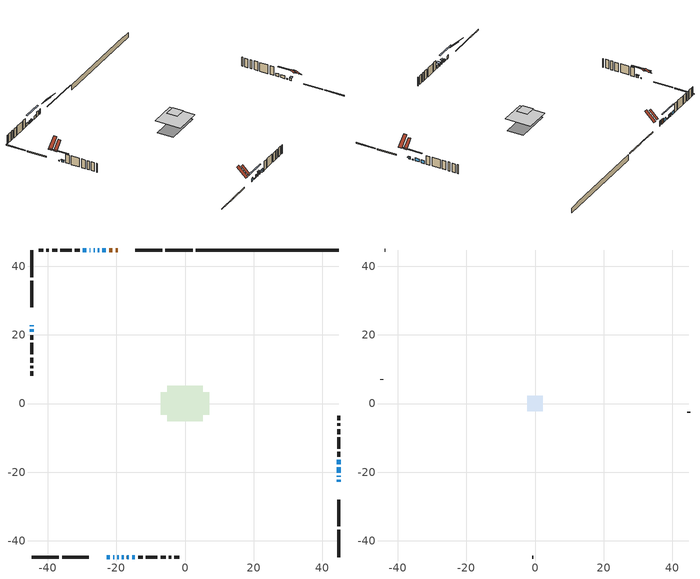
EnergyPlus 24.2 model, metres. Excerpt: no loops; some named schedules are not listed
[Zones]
conditioned space
 floor adiabatic (AdiabaticFloorConstruction): -5.19,-5.19 -5.19,5.19 5.19,5.19 5.19,-5.19 z1.87
 floor foundation (Slab1 construction): -7.14,-3.25 -7.14,3.25 7.14,3.25 7.14,-3.25 z-1.56
 wall outside (RimJoist1 construction): 2.26,44.75 -5.72,44.75 / -44.75,-44.75 -36.76,-44.75 / -44.75,44.75 -44.75,36.76 / 44.75,-44.75 44.75,-36.76 z0.65:0.95
 wall outside (RimJoist2 construction): -6.65,44.75 -14.44,44.75 / -35.83,-44.75 -28.04,-44.75 / -44.75,35.83 -44.75,28.04 / 44.75,-35.83 44.75,-28.04 z0.65:0.95
 wall outside (AdiabaticWallConstruction 1): -19.63,44.75 -20.23,44.75 / -21.16,44.75 -22.15,44.75 z0.65:2.68
 wall outside (AdiabaticWallConstruction): 44.75,-22.86 44.75,-22.3 / -16.91,-44.75 -16.35,-44.75 z0.65:1.57; -23.08,44.75 -24.13,44.75 / -22.86,-44.75 -21.87,-44.75 / -26.29,44.75 -26.63,44.75 / -19.71,-44.75 -19.37,-44.75 / 44.75,-20.13 44.75,-18.59 / 44.75,-17.66 44.75,-16.42 / -15.42,-44.75 -14.6,-44.75 / -27.56,44.75 -27.82,44.75 / -28.74,44.75 -29.79,44.75 z0.65:1.87; 44.75,-21.37 44.75,-21.06 / -25.05,44.75 -25.37,44.75 / -20.95,-44.75 -20.63,-44.75 / -44.75,22.86 -44.75,22.55 z0.65:0.98; -18.45,-44.75 -17.83,-44.75 z0.65:2.25; -44.75,21.62 -44.75,20.88 z0.65:1.29
 wall outside (Wall1 construction): -30.72,44.75 -32.09,44.75 / -13.67,-44.75 -12.31,-44.75 / -44.75,19.95 -44.75,18.59 / 44.75,-15.49 44.75,-14.12 z0.65:4.31
 wall outside (Wall2 construction): -33.02,44.75 -36.35,44.75 / -11.38,-44.75 -8.05,-44.75 / -44.75,17.66 -44.75,14.33 / 44.75,-13.19 44.75,-9.87 z0.65:4.31
 wall outside (Wall3 construction): -37.28,44.75 -38.74,44.75 / -7.12,-44.75 -5.65,-44.75 / -44.75,13.4 -44.75,11.93 / 44.75,-8.94 44.75,-7.47 z0.65:4.31
 wall outside (Wall4 construction): -39.67,44.75 -40.38,44.75 / -4.72,-44.75 -4.01,-44.75 / -44.75,11 -44.75,10.29 / 44.75,-6.54 44.75,-5.83 z0.65:4.31
 wall outside (Wall5 construction): -41.31,44.75 -42.65,44.75 / -3.08,-44.75 -1.74,-44.75 / -44.75,9.36 -44.75,8.02 / 44.75,-4.9 44.75,-3.56 z0.65:4.31
 wall foundation (FoundationWall1 construction): 3.19,44.75,-1.56 3.19,44.75,0.65 40.59,44.75,0.65 40.59,44.75,0.36 44.75,44.75,0.36 44.75,44.75,-1.56
 window (WindowConstruction 8): 44.75,-22.86 44.75,-22.3 z0.65:1.56
 window (WindowConstruction 6): -23.08,44.75 -24.13,44.75 z0.65:1.87
 window (WindowConstruction 7): -22.86,-44.75 -21.87,-44.75 z0.65:1.87
 window (WindowConstruction 11): 44.75,-21.37 44.75,-21.06 z0.65:0.98
 window (WindowConstruction 12): -25.06,44.75 -25.37,44.75 z0.65:0.98
 window (WindowConstruction 13): -26.3,44.75 -26.63,44.75 z0.65:1.87
 window (WindowConstruction 14): -20.94,-44.75 -20.64,-44.75 z0.65:0.98
 window (WindowConstruction 15): -19.71,-44.75 -19.37,-44.75 z0.65:1.87
 window (WindowConstruction 16): -44.75,22.86 -44.75,22.55 z0.65:0.98
 window (WindowConstruction 9): -18.44,-44.75 -17.84,-44.75 z0.65:2.25
 window (WindowConstruction 10): -16.91,-44.75 -16.35,-44.75 z0.65:1.56
 window (WindowConstruction): 44.75,-20.13 44.75,-18.59 z0.65:1.87
 window (WindowConstruction 1): 44.75,-17.66 44.75,-16.42 z0.65:1.87
 window (WindowConstruction 2): -15.42,-44.75 -14.6,-44.75 z0.65:1.87
 window (WindowConstruction 3): -44.75,21.62 -44.75,20.88 z0.65:1.28
 window (WindowConstruction 4): -27.56,44.75 -27.81,44.75 z0.65:1.87
 window (WindowConstruction 5): -28.74,44.75 -29.79,44.75 z0.65:1.87
 door (Door): -19.63,44.75 -20.23,44.75 z0.65:2.68
 door (Door 1): -21.16,44.75 -22.15,44.75 z0.65:2.68
 ceiling adiabatic (AdiabaticFloorConstruction): 5.19,-5.19 5.19,5.19 -5.19,5.19 -5.19,-5.19 z1.87
 roof outside (Roof2 construction): -18.7,44.75,4.31 -18.7,41.65,7.41 -17.6,41.65,7.41 -17.6,44.75,4.31; -23.79,-44.75,4.31 -23.79,-41.65,7.41 -24.88,-41.65,7.41 -24.88,-44.75,4.31; -44.75,23.79,4.31 -41.65,23.79,7.41 -41.65,24.88,7.41 -44.75,24.88,4.31; 44.75,-23.79,4.31 41.65,-23.79,7.41 41.65,-24.88,7.41 44.75,-24.88,4.31
attic - vented
 floor to conditioned space (Floor1 construction Reversed): -2.19,-2.19 -2.19,2.19 2.19,2.19 2.19,-2.19 z4.31
 wall outside (Wall6 construction): -43.58,44.75 -43.82,44.75 / -0.81,-44.75 -0.58,-44.75 / -44.75,7.09 -44.75,6.86 / 44.75,-2.63 44.75,-2.4 z0.65:4.31
 roof outside (Roof1 construction): -16.67,44.75,4.31 -16.67,41.06,8 -15.37,41.06,8 -15.37,44.75,4.31; -25.81,-44.75,4.31 -25.81,-41.06,8 -27.12,-41.06,8 -27.12,-44.75,4.31; -44.75,25.81,4.31 -41.06,25.81,8 -41.06,27.12,8 -44.75,27.12,4.31; 44.75,-25.81,4.31 41.06,-25.81,8 41.06,-27.12,8 44.75,-27.12,4.31
shading: 44.75,-22.15 44.75,-23.01 45.66,-23.01 45.66,-22.15 z1.71; 44.75,-17.21 44.75,-25.22 45.16,-25.22 45.16,-17.21 z4.83; -29.22,44.75 -21.21,44.75 -21.21,45.16 -29.22,45.16 z4.83; -16.79,-44.75 -24.79,-44.75 -24.79,-45.16 -16.79,-45.16 z4.83; -44.75,18.7 -44.75,26.71 -45.16,26.71 -45.16,18.7 z4.83; -17.54,-44.75 -18.74,-44.75 -18.74,-45.04 -17.54,-45.04 z2.55; -16.05,-44.75 -17.2,-44.75 -17.2,-45.97 -16.05,-45.97 z1.86; -44.75,20.58 -44.75,21.92 -45.04,21.92 -45.04,20.58 z1.58
[Building]
Building 1: Terrain=Suburbs
[Site:Location]
Halifax Intl AP_NS: Latitude {deg}=44.88; Longitude {deg}=-63.51; Time Zone {hr}=-4; Elevation {m}=145; Keep Site Location Information=Yes
[Site:GroundTemperature:Shallow]
3.15511, 1.33576, 1.19006, 2.05344, 5.51939, 8.9692, 11.96, 13.8546, 14.0156, 12.4746, 9.56009, 6.2161
[Site:WaterMainsTemperature]
Calculation Method=Schedule; Temperature Schedule=mains temperature schedule
[Material] Roughness=Rough; Thermal Absorptance=0.9
Name | Thickness {m} | Conductivity {W/m-K} | Density {kg/m3} | Specific Heat {J/kg-K} | Solar Absorptance | Visible Absorptance
asphalt or fiberglass shingles | 0.00635 | 0.162714 | 1121.4 | 1465.45 | 0.4 | 0.4
ceiling loosefill ins | 0.254 | 0.0480833 | 16.02 | 1046.75 | 0.7 | 0.7
ceiling stud and cavity | 0.1397 | 0.477926 | 65.682 | 1177.47 | 0.7 | 0.7
concrete 4.0 in. | 0.1016 | 1.803125 | 2242.8 | 837.4 | 0.7 | 0.7
concrete 8.0 in. | 0.2032 | 1.803125 | 2242.8 | 837.4 | 0.7 | 0.7
door material | 0.04445 | 0.053851 | 512.64 | 1214.23 | 0.7 | 0.7
door material 1 | 0.04445 | 0.327969 | 512.64 | 1214.23 | 0.7 | 0.7
floor covering | 0.0127 | 0.0433444 | 54.468 | 1339.84 | 0.6 | 0.6
floor rigid ins; wall rigid ins | 0.512978 | 0.029427 | 32.04 | 1214.23 | 0.7 | 0.7
floor stud and cavity | 0.1397 | 1.75129 | 37.0049 | 1207.88 | 0.7 | 0.7
furniture material conditioned space 1 | 0.1524 | 0.115458 | 640.8 | 1214.23 | 0.6 | 0.6
gypsum board | 0.0127 | 0.160291 | 801 | 837.4 | 0.6 | 0.6
osb sheathing 0.5 in. | 0.0127 | 0.115458 | 512.64 | 1214.23 | 0.7 | 0.7
osb sheathing 0.75 in. | 0.01905 | 0.115458 | 512.64 | 1214.23 | 0.7 | 0.7
osb sheathing 2.0 in. | 0.0508 | 0.115458 | 512.64 | 1214.23 | 0.7 | 0.7
rim joist stud and cavity | 0.0508 | 0.177588 | 50.32683 | 1063.81 | 0.6 | 0.6
rim joist stud and cavity 1 | 0.0508 | 0.0894352 | 125.044 | 1163.47 | 0.6 | 0.6
roof stud and cavity | 0.2032 | 0.139974 | 78.34581 | 1123.46 | 0.7 | 0.7
slab rigid ins | 5.28523e-05 | 0.029427 | 32.04 | 1214.23 | 0.7 | 0.7
wall stud and cavity | 0.1397 | 0.0862374 | 139.0536 | 1170.24 | 0.7 | 0.7
wall stud and cavity 1 | 0.1397 | 0.0908802 | 139.0536 | 1170.24 | 0.7 | 0.7
wall stud and cavity 2 | 0.1397 | 0.158362 | 139.0536 | 1170.24 | 0.7 | 0.7
wall stud and cavity 3 | 0.1397 | 0.159316 | 139.0536 | 1170.24 | 0.7 | 0.7
wall stud and cavity 4 | 0.1397 | 0.0945631 | 139.0536 | 1170.24 | 0.7 | 0.7
wall stud and cavity 5 | 0.0889 | 6.9971 | 50.32683 | 1063.81 | 0.6 | 0.6
wall stud and cavity 6 | 0.0889 | 0.380278 | 52.3479 | 1209.89 | 0.7 | 0.7
wall stud and cavity 7 | 0.0889 | 0.391764 | 83.0341 | 1211.67 | 0.7 | 0.7
wood siding | 0.0254 | 0.102417 | 544.68 | 1172.36 | 0.4 | 0.4
wood siding 1 | 0.00254 | 0.102417 | 544.68 | 1172.36 | 0.4 | 0.4
wood siding 2; wood siding 3; wood siding 4 | 0.0254 | 0.102417 | 544.68 | 1172.36 | 0.7 | 0.7
[WindowMaterial:SimpleGlazingSystem]
Name | U-Factor {W/m2-K} | Solar Heat Gain Coefficient
WindowMaterial | 2.909975 | 0.68
WindowMaterial 1 | 2.941204 | 0.6
WindowMaterial 10 | 3.25406 | 0.46
WindowMaterial 2 | 3.46699 | 0.56
WindowMaterial 3 | 3.26542 | 0.44
WindowMaterial 4 | 2.64765 | 0.41
WindowMaterial 5 | 2.986628 | 0.52
WindowMaterial 6 | 3.28416 | 0.55
WindowMaterial 7 | 2.986628 | 0.6
WindowMaterial 8 | 2.36034 | 0.59
WindowMaterial 9 | 3.26144 | 0.43
[Construction]
AdiabaticFloorConstruction: floor stud and cavity, floor rigid ins, osb sheathing 0.75 in., floor covering
AdiabaticWallConstruction: wood siding 3, wall rigid ins, wall stud and cavity 6, gypsum board
AdiabaticWallConstruction 1: wood siding 4, wall rigid ins, wall stud and cavity 6, gypsum board
Door: door material
Door 1: door material 1
Floor1 construction Reversed: gypsum board, ceiling stud and cavity, ceiling loosefill ins
FoundationWall1 construction: concrete 8.0 in.
furniture construction conditioned space 1: furniture material conditioned space 1
PartitionWallConstruction: gypsum board, wall stud and cavity 7, gypsum board
RimJoist1 construction: wood siding 2, rim joist stud and cavity
RimJoist2 construction: wood siding 2, osb sheathing 2.0 in., rim joist stud and cavity 1
Roof1 construction: asphalt or fiberglass shingles
Roof2 construction: asphalt or fiberglass shingles, osb sheathing 0.75 in., roof stud and cavity, gypsum board
Slab1 construction: slab rigid ins, concrete 4.0 in.
Wall1 construction: wood siding, osb sheathing 0.5 in., wall stud and cavity, gypsum board
Wall2 construction: wood siding, osb sheathing 0.5 in., wall stud and cavity 1, gypsum board
Wall3 construction: wood siding, osb sheathing 0.5 in., wall stud and cavity 2, gypsum board
Wall4 construction: wood siding, osb sheathing 0.5 in., wall stud and cavity 3, gypsum board
Wall5 construction: wood siding, osb sheathing 0.5 in., wall stud and cavity 4, gypsum board
Wall6 construction: wood siding 1, wall stud and cavity 5
WindowConstruction: WindowMaterial
WindowConstruction 1: WindowMaterial 1
WindowConstruction 10; WindowConstruction 8: WindowMaterial 7
WindowConstruction 11; WindowConstruction 12; WindowConstruction 14; WindowConstruction 16: WindowMaterial 9
WindowConstruction 13; WindowConstruction 15: WindowMaterial 10
WindowConstruction 2: WindowMaterial 2
WindowConstruction 3: WindowMaterial 3
WindowConstruction 4: WindowMaterial 4
WindowConstruction 5; WindowConstruction 6: WindowMaterial 5
WindowConstruction 7: WindowMaterial 6
WindowConstruction 9: WindowMaterial 8
[Zone] Multiplier=1; Part of Total Floor Area=Yes
Name | Volume {m3}
attic - vented | 9.93808
conditioned space | 414.9
[Space]
Name | Zone | Volume {m3}
attic - vented 1 | attic - vented | 9.93808
conditioned space 1 | conditioned space | 414.9
[ZoneInfiltration:EffectiveLeakageArea]
infil attic - vented 1: Zone or Space=attic - vented 1; Schedule=Always On Discrete; Effective Air Leakage Area {cm2}=688.836; Stack Coefficient=0.000510765; Wind Coefficient=1.52697e-05
[ZoneMixing]
whole house fan mix: Zone or Space=attic - vented; Schedule=Always On Continuous; Design Flow Rate Calculation Method=Flow/Zone; Design Flow Rate {m3/s}=0; Source Zone or Space=conditioned space
[SurfaceProperty:ExposedFoundationPerimeter]
Slab1: Exposed Perimeter Calculation Method=TotalExposedPerimeter; Total Exposed Perimeter {m}=41.556
[InternalMass] Zone or ZoneList=conditioned space; Space or SpaceList=conditioned space 1
Name | Construction | Surface Area {m2}
furniture mass conditioned space 1 | furniture construction conditioned space 1 | 80.2882
partition wall mass | PartitionWallConstruction | 200.72
[Lights]
interior lighting: Zone or ZoneList or Space or SpaceList=conditioned space 1; Schedule=interior lighting schedule; Design Level Calculation Method=LightingLevel; Lighting Level {W}=343.2; Return Air Fraction=0; Fraction Radiant=0.6; Fraction Visible=0.2; Fraction Replaceable=1
[People]
occupants: Zone or ZoneList or Space or SpaceList=conditioned space 1; Number of People Schedule=occupants schedule; Number of People Calculation Method=People; Number of People=3; Fraction Radiant=0.314171; Sensible Heat Fraction=0.56303; Activity Level Schedule=occupants activity schedule; Carbon Dioxide Generation Rate {m3/s-W}=0; Enable ASHRAE 55 Comfort Warnings=No; Mean Radiant Temperature Calculation Type=EnclosureAveraged
[ElectricEquipment] Zone or ZoneList or Space or SpaceList=conditioned space 1; Design Level Calculation Method=EquipmentLevel
Name | Schedule | Design Level {W} | Fraction Latent | Fraction Radiant | Fraction Lost
clothes dryer | clothes dryer schedule | 140.772 | 0.015 | 0.081 | 0.85
clothes washer | clothes washer schedule | 32.1985 | 0.03 | 0.162 | 0.7
cooking range | cooking range schedule | 215.147 | 0.08 | 0.432 | 0.2
dishwasher | dishwasher schedule | 66.8632 | 0.3 | 0.18 | 0.4
fridge | fridge schedule | 72.9452 | 0 | 0.6 | 0
mech vent house fan | mech vent house fan schedule | 0 | 0 | 0 | 1
mech vent house fan cfis | mech vent house fan cfis schedule | 0 | 0 | 0 | 0
misc plug loads | misc plug loads schedule | 494.7 | 0.045 | 0.513 | 0.1
whole house fan | Always On Discrete | 0 | 0 | 0 | 1
[OtherEquipment] Zone or ZoneList or Space or SpaceList=conditioned space 1; Design Level Calculation Method=EquipmentLevel
Name | Fuel Type | Schedule | Design Level {W} | Fraction Latent | Fraction Radiant | Fraction Lost
clothes dryer 1 | Electricity | clothes dryer schedule | 0 | 0.015 | 0.081 | 0.85
cooking range 1 | Electricity | cooking range schedule | 0 | 0.08 | 0.432 | 0.2
general water use latent | None | general water use schedule | 62.594 | 1 | 0 | 0
general water use sensible | None | general water use schedule | -61.6891 | 0 | 0.6 | 0
mech vent house fan latent load | None | Always On Discrete | 0 | 1 | 0 | 0
mech vent house fan sensible load | None | Always On Discrete | 0 | 0 | 0 | 0
water heater energy adjustment1 | Electricity | Always On Discrete | 0.01 | 0 | 0 | 1
[ZoneInfiltration:DesignFlowRate] Zone or ZoneList or Space or SpaceList=conditioned space 1; Schedule=Always On Discrete; Design Flow Rate Calculation Method=Flow/Zone; Design Flow Rate {m3/s}=0
infil flow; natural vent flow; whole house fan flow
[Foundation:Kiva]
Foundation Kiva 1: Initial Indoor Air Temperature {C}=18; Wall Height Above Grade {m}=0.650016; Wall Depth Below Slab {m}=0.2032
[Foundation:Kiva:Settings]
Soil Conductivity {W/m-K}=0.849921; Soil Density {kg/m3}=1842.3; Soil Specific Heat {J/kg-K}=418.7; Ground Solar Absorptivity=0.9; Ground Thermal Absorptivity=0.9; Ground Surface Roughness {m}=0.03; Far-Field Width {m}=40; Deep-Ground Boundary Condition=ZeroFlux; Deep-Ground Depth {m}=40; Minimum Cell Dimension {m}=0.2; Maximum Cell Growth Coefficient=3; Simulation Timestep=Timestep
[Exterior:Lights]
exterior lighting: Schedule=exterior lighting schedule; Design Level {W}=75.6
[Schedule:Constant]
Name | Hourly Value
Always On Continuous; mech vent house fan schedule; mech vent house fan cfis schedule; Always On Discrete | 1
occupants activity schedule | 117.228
fridge schedule | 0
[Schedule:Week:Daily]
interior lighting schedule Week Rule - Jan1-Jan27: interior lighting schedule day, interior lighting schedule day, interior lighting schedule day, interior lighting schedule day, interior lighting schedule day, interior lighting schedule day, interior lighting schedule day, interior lighting schedule default day, interior lighting schedule default day, interior lighting schedule default day, interior lighting schedule default day, interior lighting schedule default day
interior lighting schedule Week Rule - Jan28-Feb3: interior lighting schedule day, interior lighting schedule day, interior lighting schedule day, interior lighting schedule day, interior lighting schedule day 1, interior lighting schedule day 1, interior lighting schedule day 1, interior lighting schedule default day, interior lighting schedule default day, interior lighting schedule default day, interior lighting schedule default day, interior lighting schedule default day
interior lighting schedule Week Rule - Feb4-Feb24: interior lighting schedule day 1, interior lighting schedule day 1, interior lighting schedule day 1, interior lighting schedule day 1, interior lighting schedule day 1, interior lighting schedule day 1, interior lighting schedule day 1, interior lighting schedule default day, interior lighting schedule default day, interior lighting schedule default day, interior lighting schedule default day, interior lighting schedule default day
interior lighting schedule Week Rule - Feb25-Mar3: interior lighting schedule day 1, interior lighting schedule day 1, interior lighting schedule day 1, interior lighting schedule day 1, interior lighting schedule day 2, interior lighting schedule day 2, interior lighting schedule day 2, interior lighting schedule default day, interior lighting schedule default day, interior lighting schedule default day, interior lighting schedule default day, interior lighting schedule default day
interior lighting schedule Week Rule - Mar4-Mar31: interior lighting schedule day 2, interior lighting schedule day 2, interior lighting schedule day 2, interior lighting schedule day 2, interior lighting schedule day 2, interior lighting schedule day 2, interior lighting schedule day 2, interior lighting schedule default day, interior lighting schedule default day, interior lighting schedule default day, interior lighting schedule default day, interior lighting schedule default day
interior lighting schedule Week Rule - Apr1-Apr28: interior lighting schedule day 3, interior lighting schedule day 3, interior lighting schedule day 3, interior lighting schedule day 3, interior lighting schedule day 3, interior lighting schedule day 3, interior lighting schedule day 3, interior lighting schedule default day, interior lighting schedule default day, interior lighting schedule default day, interior lighting schedule default day, interior lighting schedule default day
interior lighting schedule Week Rule - Apr29-May5: interior lighting schedule day 3, interior lighting schedule day 3, interior lighting schedule day 4, interior lighting schedule day 4, interior lighting schedule day 4, interior lighting schedule day 4, interior lighting schedule day 4, interior lighting schedule default day, interior lighting schedule default day, interior lighting schedule default day, interior lighting schedule default day, interior lighting schedule default day
interior lighting schedule Week Rule - May6-May26: interior lighting schedule day 4, interior lighting schedule day 4, interior lighting schedule day 4, interior lighting schedule day 4, interior lighting schedule day 4, interior lighting schedule day 4, interior lighting schedule day 4, interior lighting schedule default day, interior lighting schedule default day, interior lighting schedule default day, interior lighting schedule default day, interior lighting schedule default day
interior lighting schedule Week Rule - May27-Jun2: interior lighting schedule day 4, interior lighting schedule day 4, interior lighting schedule day 4, interior lighting schedule day 4, interior lighting schedule day 4, interior lighting schedule day 5, interior lighting schedule day 5, interior lighting schedule default day, interior lighting schedule default day, interior lighting schedule default day, interior lighting schedule default day, interior lighting schedule default day
interior lighting schedule Week Rule - Jun3-Jun30: interior lighting schedule day 5, interior lighting schedule day 5, interior lighting schedule day 5, interior lighting schedule day 5, interior lighting schedule day 5, interior lighting schedule day 5, interior lighting schedule day 5, interior lighting schedule default day, interior lighting schedule default day, interior lighting schedule default day, interior lighting schedule default day, interior lighting schedule default day
interior lighting schedule Week Rule - Jul1-Jul28: interior lighting schedule day 6, interior lighting schedule day 6, interior lighting schedule day 6, interior lighting schedule day 6, interior lighting schedule day 6, interior lighting schedule day 6, interior lighting schedule day 6, interior lighting schedule default day, interior lighting schedule default day, interior lighting schedule default day, interior lighting schedule default day, interior lighting schedule default day
interior lighting schedule Week Rule - Jul29-Aug4: interior lighting schedule day 6, interior lighting schedule day 6, interior lighting schedule day 6, interior lighting schedule day 7, interior lighting schedule day 7, interior lighting schedule day 7, interior lighting schedule day 7, interior lighting schedule default day, interior lighting schedule default day, interior lighting schedule default day, interior lighting schedule default day, interior lighting schedule default day
interior lighting schedule Week Rule - Aug5-Aug25: interior lighting schedule day 7, interior lighting schedule day 7, interior lighting schedule day 7, interior lighting schedule day 7, interior lighting schedule day 7, interior lighting schedule day 7, interior lighting schedule day 7, interior lighting schedule default day, interior lighting schedule default day, interior lighting schedule default day, interior lighting schedule default day, interior lighting schedule default day
interior lighting schedule Week Rule - Aug26-Sep1: interior lighting schedule day 7, interior lighting schedule day 7, interior lighting schedule day 7, interior lighting schedule day 7, interior lighting schedule day 7, interior lighting schedule day 7, interior lighting schedule day 8, interior lighting schedule default day, interior lighting schedule default day, interior lighting schedule default day, interior lighting schedule default day, interior lighting schedule default day
interior lighting schedule Week Rule - Sep2-Sep29: interior lighting schedule day 8, interior lighting schedule day 8, interior lighting schedule day 8, interior lighting schedule day 8, interior lighting schedule day 8, interior lighting schedule day 8, interior lighting schedule day 8, interior lighting schedule default day, interior lighting schedule default day, interior lighting schedule default day, interior lighting schedule default day, interior lighting schedule default day
interior lighting schedule Week Rule - Sep30-Oct6: interior lighting schedule day 8, interior lighting schedule day 9, interior lighting schedule day 9, interior lighting schedule day 9, interior lighting schedule day 9, interior lighting schedule day 9, interior lighting schedule day 9, interior lighting schedule default day, interior lighting schedule default day, interior lighting schedule default day, interior lighting schedule default day, interior lighting schedule default day
interior lighting schedule Week Rule - Oct7-Oct27: interior lighting schedule day 9, interior lighting schedule day 9, interior lighting schedule day 9, interior lighting schedule day 9, interior lighting schedule day 9, interior lighting schedule day 9, interior lighting schedule day 9, interior lighting schedule default day, interior lighting schedule default day, interior lighting schedule default day, interior lighting schedule default day, interior lighting schedule default day
interior lighting schedule Week Rule - Oct28-Nov3: interior lighting schedule day 9, interior lighting schedule day 9, interior lighting schedule day 9, interior lighting schedule day 9, interior lighting schedule day 10, interior lighting schedule day 10, interior lighting schedule day 10, interior lighting schedule default day, interior lighting schedule default day, interior lighting schedule default day, interior lighting schedule default day, interior lighting schedule default day
interior lighting schedule Week Rule - Nov4-Nov24: interior lighting schedule day 10, interior lighting schedule day 10, interior lighting schedule day 10, interior lighting schedule day 10, interior lighting schedule day 10, interior lighting schedule day 10, interior lighting schedule day 10, interior lighting schedule default day, interior lighting schedule default day, interior lighting schedule default day, interior lighting schedule default day, interior lighting schedule default day
interior lighting schedule Week Rule - Nov25-Dec1: interior lighting schedule day 10, interior lighting schedule day 10, interior lighting schedule day 10, interior lighting schedule day 10, interior lighting schedule day 10, interior lighting schedule day 10, interior lighting schedule day 11, interior lighting schedule default day, interior lighting schedule default day, interior lighting schedule default day, interior lighting schedule default day, interior lighting schedule default day
interior lighting schedule Week Rule - Dec2-Dec31: interior lighting schedule day 11, interior lighting schedule day 11, interior lighting schedule day 11, interior lighting schedule day 11, interior lighting schedule day 11, interior lighting schedule day 11, interior lighting schedule day 11, interior lighting schedule default day, interior lighting schedule default day, interior lighting schedule default day, interior lighting schedule default day, interior lighting schedule default day
occupants schedule Week Rule - Jan1-Dec31: occupants schedule day, occupants schedule day, occupants schedule day, occupants schedule day, occupants schedule day, occupants schedule day, occupants schedule day, occupants schedule default day, occupants schedule default day, occupants schedule default day, occupants schedule default day, occupants schedule default day
clothes dryer schedule Week Rule - Jan1-Dec31: clothes dryer schedule day, clothes dryer schedule day, clothes dryer schedule day, clothes dryer schedule day, clothes dryer schedule day, clothes dryer schedule day, clothes dryer schedule day, clothes dryer schedule default day, clothes dryer schedule default day, clothes dryer schedule default day, clothes dryer schedule default day, clothes dryer schedule default day
clothes washer schedule Week Rule - Jan1-Dec31: clothes washer schedule day, clothes washer schedule day, clothes washer schedule day, clothes washer schedule day, clothes washer schedule day, clothes washer schedule day, clothes washer schedule day, clothes washer schedule default day, clothes washer schedule default day, clothes washer schedule default day, clothes washer schedule default day, clothes washer schedule default day
cooking range schedule Week Rule - Jan1-Dec31: cooking range schedule day, cooking range schedule day, cooking range schedule day, cooking range schedule day, cooking range schedule day, cooking range schedule day, cooking range schedule day, cooking range schedule default day, cooking range schedule default day, cooking range schedule default day, cooking range schedule default day, cooking range schedule default day
dishwasher schedule Week Rule - Jan1-Dec31: dishwasher schedule day, dishwasher schedule day, dishwasher schedule day, dishwasher schedule day, dishwasher schedule day, dishwasher schedule day, dishwasher schedule day, dishwasher schedule default day, dishwasher schedule default day, dishwasher schedule default day, dishwasher schedule default day, dishwasher schedule default day
misc plug loads schedule Week Rule - Jan1-Dec31: misc plug loads schedule day, misc plug loads schedule day, misc plug loads schedule day, misc plug loads schedule day, misc plug loads schedule day, misc plug loads schedule day, misc plug loads schedule day, misc plug loads schedule default day, misc plug loads schedule default day, misc plug loads schedule default day, misc plug loads schedule default day, misc plug loads schedule default day
general water use schedule Week Rule - Jan1-Dec31: general water use schedule day, general water use schedule day, general water use schedule day, general water use schedule day, general water use schedule day, general water use schedule day, general water use schedule day, general water use schedule default day, general water use schedule default day, general water use schedule default day, general water use schedule default day, general water use schedule default day
exterior lighting schedule Week Rule - Jan1-Jan27: exterior lighting schedule day, exterior lighting schedule day, exterior lighting schedule day, exterior lighting schedule day, exterior lighting schedule day, exterior lighting schedule day, exterior lighting schedule day, exterior lighting schedule default day, exterior lighting schedule default day, exterior lighting schedule default day, exterior lighting schedule default day, exterior lighting schedule default day
exterior lighting schedule Week Rule - Jan28-Feb3: exterior lighting schedule day, exterior lighting schedule day, exterior lighting schedule day, exterior lighting schedule day, exterior lighting schedule day 1, exterior lighting schedule day 1, exterior lighting schedule day 1, exterior lighting schedule default day, exterior lighting schedule default day, exterior lighting schedule default day, exterior lighting schedule default day, exterior lighting schedule default day
exterior lighting schedule Week Rule - Feb4-Feb24: exterior lighting schedule day 1, exterior lighting schedule day 1, exterior lighting schedule day 1, exterior lighting schedule day 1, exterior lighting schedule day 1, exterior lighting schedule day 1, exterior lighting schedule day 1, exterior lighting schedule default day, exterior lighting schedule default day, exterior lighting schedule default day, exterior lighting schedule default day, exterior lighting schedule default day
exterior lighting schedule Week Rule - Feb25-Mar3: exterior lighting schedule day 1, exterior lighting schedule day 1, exterior lighting schedule day 1, exterior lighting schedule day 1, exterior lighting schedule day 2, exterior lighting schedule day 2, exterior lighting schedule day 2, exterior lighting schedule default day, exterior lighting schedule default day, exterior lighting schedule default day, exterior lighting schedule default day, exterior lighting schedule default day
exterior lighting schedule Week Rule - Mar4-Mar31: exterior lighting schedule day 2, exterior lighting schedule day 2, exterior lighting schedule day 2, exterior lighting schedule day 2, exterior lighting schedule day 2, exterior lighting schedule day 2, exterior lighting schedule day 2, exterior lighting schedule default day, exterior lighting schedule default day, exterior lighting schedule default day, exterior lighting schedule default day, exterior lighting schedule default day
exterior lighting schedule Week Rule - Apr1-Apr28: exterior lighting schedule day 3, exterior lighting schedule day 3, exterior lighting schedule day 3, exterior lighting schedule day 3, exterior lighting schedule day 3, exterior lighting schedule day 3, exterior lighting schedule day 3, exterior lighting schedule default day, exterior lighting schedule default day, exterior lighting schedule default day, exterior lighting schedule default day, exterior lighting schedule default day
exterior lighting schedule Week Rule - Apr29-May5: exterior lighting schedule day 3, exterior lighting schedule day 3, exterior lighting schedule day 4, exterior lighting schedule day 4, exterior lighting schedule day 4, exterior lighting schedule day 4, exterior lighting schedule day 4, exterior lighting schedule default day, exterior lighting schedule default day, exterior lighting schedule default day, exterior lighting schedule default day, exterior lighting schedule default day
exterior lighting schedule Week Rule - May6-May26: exterior lighting schedule day 4, exterior lighting schedule day 4, exterior lighting schedule day 4, exterior lighting schedule day 4, exterior lighting schedule day 4, exterior lighting schedule day 4, exterior lighting schedule day 4, exterior lighting schedule default day, exterior lighting schedule default day, exterior lighting schedule default day, exterior lighting schedule default day, exterior lighting schedule default day
exterior lighting schedule Week Rule - May27-Jun2: exterior lighting schedule day 4, exterior lighting schedule day 4, exterior lighting schedule day 4, exterior lighting schedule day 4, exterior lighting schedule day 4, exterior lighting schedule day 5, exterior lighting schedule day 5, exterior lighting schedule default day, exterior lighting schedule default day, exterior lighting schedule default day, exterior lighting schedule default day, exterior lighting schedule default day
exterior lighting schedule Week Rule - Jun3-Jun30: exterior lighting schedule day 5, exterior lighting schedule day 5, exterior lighting schedule day 5, exterior lighting schedule day 5, exterior lighting schedule day 5, exterior lighting schedule day 5, exterior lighting schedule day 5, exterior lighting schedule default day, exterior lighting schedule default day, exterior lighting schedule default day, exterior lighting schedule default day, exterior lighting schedule default day
exterior lighting schedule Week Rule - Jul1-Jul28: exterior lighting schedule day 6, exterior lighting schedule day 6, exterior lighting schedule day 6, exterior lighting schedule day 6, exterior lighting schedule day 6, exterior lighting schedule day 6, exterior lighting schedule day 6, exterior lighting schedule default day, exterior lighting schedule default day, exterior lighting schedule default day, exterior lighting schedule default day, exterior lighting schedule default day
exterior lighting schedule Week Rule - Jul29-Aug4: exterior lighting schedule day 6, exterior lighting schedule day 6, exterior lighting schedule day 6, exterior lighting schedule day 7, exterior lighting schedule day 7, exterior lighting schedule day 7, exterior lighting schedule day 7, exterior lighting schedule default day, exterior lighting schedule default day, exterior lighting schedule default day, exterior lighting schedule default day, exterior lighting schedule default day
exterior lighting schedule Week Rule - Aug5-Aug25: exterior lighting schedule day 7, exterior lighting schedule day 7, exterior lighting schedule day 7, exterior lighting schedule day 7, exterior lighting schedule day 7, exterior lighting schedule day 7, exterior lighting schedule day 7, exterior lighting schedule default day, exterior lighting schedule default day, exterior lighting schedule default day, exterior lighting schedule default day, exterior lighting schedule default day
exterior lighting schedule Week Rule - Aug26-Sep1: exterior lighting schedule day 7, exterior lighting schedule day 7, exterior lighting schedule day 7, exterior lighting schedule day 7, exterior lighting schedule day 7, exterior lighting schedule day 7, exterior lighting schedule day 8, exterior lighting schedule default day, exterior lighting schedule default day, exterior lighting schedule default day, exterior lighting schedule default day, exterior lighting schedule default day
exterior lighting schedule Week Rule - Sep2-Sep29: exterior lighting schedule day 8, exterior lighting schedule day 8, exterior lighting schedule day 8, exterior lighting schedule day 8, exterior lighting schedule day 8, exterior lighting schedule day 8, exterior lighting schedule day 8, exterior lighting schedule default day, exterior lighting schedule default day, exterior lighting schedule default day, exterior lighting schedule default day, exterior lighting schedule default day
[Schedule:Year]
interior lighting schedule: interior lighting schedule Week Rule - Jan1-Jan27, 1, 1, 1, 27, interior lighting schedule Week Rule - Jan28-Feb3, 1, 28, 2, 3, interior lighting schedule Week Rule - Feb4-Feb24, 2, 4, 2, 24, interior lighting schedule Week Rule - Feb25-Mar3, 2, 25, 3, 3, interior lighting schedule Week Rule - Mar4-Mar31, 3, 4, 3, 31, interior lighting schedule Week Rule - Apr1-Apr28, 4, 1, 4, 28, interior lighting schedule Week Rule - Apr29-May5, 4, 29, 5, 5, interior lighting schedule Week Rule - May6-May26, 5, 6, 5, 26, interior lighting schedule Week Rule - May27-Jun2, 5, 27, 6, 2, interior lighting schedule Week Rule - Jun3-Jun30, 6, 3, 6, 30, interior lighting schedule Week Rule - Jul1-Jul28, 7, 1, 7, 28, interior lighting schedule Week Rule - Jul29-Aug4, 7, 29, 8, 4, interior lighting schedule Week Rule - Aug5-Aug25, 8, 5, 8, 25, interior lighting schedule Week Rule - Aug26-Sep1, 8, 26, 9, 1, interior lighting schedule Week Rule - Sep2-Sep29, 9, 2, 9, 29, interior lighting schedule Week Rule - Sep30-Oct6, 9, 30, 10, 6, interior lighting schedule Week Rule - Oct7-Oct27, 10, 7, 10, 27, interior lighting schedule Week Rule - Oct28-Nov3, 10, 28, 11, 3, interior lighting schedule Week Rule - Nov4-Nov24, 11, 4, 11, 24, interior lighting schedule Week Rule - Nov25-Dec1, 11, 25, 12, 1, interior lighting schedule Week Rule - Dec2-Dec31, 12, 2, 12, 31
occupants schedule: occupants schedule Week Rule - Jan1-Dec31, 1, 1, 12, 31
clothes dryer schedule: clothes dryer schedule Week Rule - Jan1-Dec31, 1, 1, 12, 31
clothes washer schedule: clothes washer schedule Week Rule - Jan1-Dec31, 1, 1, 12, 31
cooking range schedule: cooking range schedule Week Rule - Jan1-Dec31, 1, 1, 12, 31
dishwasher schedule: dishwasher schedule Week Rule - Jan1-Dec31, 1, 1, 12, 31
misc plug loads schedule: misc plug loads schedule Week Rule - Jan1-Dec31, 1, 1, 12, 31
general water use schedule: general water use schedule Week Rule - Jan1-Dec31, 1, 1, 12, 31
exterior lighting schedule: exterior lighting schedule Week Rule - Jan1-Jan27, 1, 1, 1, 27, exterior lighting schedule Week Rule - Jan28-Feb3, 1, 28, 2, 3, exterior lighting schedule Week Rule - Feb4-Feb24, 2, 4, 2, 24, exterior lighting schedule Week Rule - Feb25-Mar3, 2, 25, 3, 3, exterior lighting schedule Week Rule - Mar4-Mar31, 3, 4, 3, 31, exterior lighting schedule Week Rule - Apr1-Apr28, 4, 1, 4, 28, exterior lighting schedule Week Rule - Apr29-May5, 4, 29, 5, 5, exterior lighting schedule Week Rule - May6-May26, 5, 6, 5, 26, exterior lighting schedule Week Rule - May27-Jun2, 5, 27, 6, 2, exterior lighting schedule Week Rule - Jun3-Jun30, 6, 3, 6, 30, exterior lighting schedule Week Rule - Jul1-Jul28, 7, 1, 7, 28, exterior lighting schedule Week Rule - Jul29-Aug4, 7, 29, 8, 4, exterior lighting schedule Week Rule - Aug5-Aug25, 8, 5, 8, 25, exterior lighting schedule Week Rule - Aug26-Sep1, 8, 26, 9, 1, exterior lighting schedule Week Rule - Sep2-Sep29, 9, 2, 9, 29, exterior lighting schedule Week Rule - Sep30-Oct6, 9, 30, 10, 6, exterior lighting schedule Week Rule - Oct7-Oct27, 10, 7, 10, 27, exterior lighting schedule Week Rule - Oct28-Nov3, 10, 28, 11, 3, exterior lighting schedule Week Rule - Nov4-Nov24, 11, 4, 11, 24, exterior lighting schedule Week Rule - Nov25-Dec1, 11, 25, 12, 1, exterior lighting schedule Week Rule - Dec2-Dec31, 12, 2, 12, 31
[Schedule:Compact]
mains temperature schedule: Through: 01/01, For: AllDays, Until: 24:00, 7.41, Through: 01/02, For: AllDays, Until: 24:00, 7.34833, Through: 01/03, For: AllDays, Until: 24:00, 7.28778, Through: 01/04, For: AllDays, Until: 24:00, 7.22889, Through: 01/05, For: AllDays, Until: 24:00, 7.17056, Through: 01/06, For: AllDays, Until: 24:00, 7.11333, Through: 01/07, For: AllDays, Until: 24:00, 7.05722, Through: 01/08, For: AllDays, Until: 24:00, 7.00167, Through: 01/09, For: AllDays, Until: 24:00, 6.94778, Through: 01/10, For: AllDays, Until: 24:00, 6.895, Through: 01/11, For: AllDays, Until: 24:00, 6.84333, Through: 01/12, For: AllDays, Until: 24:00, 6.79278, Through: 01/13, For: AllDays, Until: 24:00, 6.74389, Through: 01/14, For: AllDays, Until: 24:00, 6.69556, Through: 01/15, For: AllDays, Until: 24:00, 6.64889, Through: 01/16, For: AllDays, Until: 24:00, 6.60278, Through: 01/17, For: AllDays, Until: 24:00, 6.55833, Through: 01/18, For: AllDays, Until: 24:00, 6.515, Through: 01/19, For: AllDays, Until: 24:00, 6.47333, Through: 01/20, For: AllDays, Until: 24:00, 6.43278, Through: 01/21, For: AllDays, Until: 24:00, 6.39333, Through: 01/22, For: AllDays, Until: 24:00, 6.355, Through: 01/23, For: AllDays, Until: 24:00, 6.31833, Through: 01/24, For: AllDays, Until: 24:00, 6.28278, Through: 01/25, For: AllDays, Until: 24:00, 6.24889, Through: 01/26, For: AllDays, Until: 24:00, 6.21611, Through: 01/27, For: AllDays, Until: 24:00, 6.18444, Through: 01/28, For: AllDays, Until: 24:00, 6.15444, Through: 01/29, For: AllDays, Until: 24:00, 6.12556, Through: 01/30, For: AllDays, Until: 24:00, 6.09833, Through: 01/31, For: AllDays, Until: 24:00, 6.07222, Through: 02/01, For: AllDays, Until: 24:00, 6.04778, Through: 02/02, For: AllDays, Until: 24:00, 6.02444, Through: 02/03, For: AllDays, Until: 24:00, 6.00278, Through: 02/04, For: AllDays, Until: 24:00, 5.98222, Through: 02/05, For: AllDays, Until: 24:00, 5.96333, Through: 02/06, For: AllDays, Until: 24:00, 5.94556, Through: 02/07, For: AllDays, Until: 24:00, 5.92944, Through: 02/08, For: AllDays, Until: 24:00, 5.915, Through: 02/09, For: AllDays, Until: 24:00, 5.90167, Through: 02/10, For: AllDays, Until: 24:00, 5.89, Through: 02/11, For: AllDays, Until: 24:00, 5.87944, Through: 02/12, For: AllDays, Until: 24:00, 5.87056, Through: 02/13, For: AllDays, Until: 24:00, 5.86333, Through: 02/14, For: AllDays, Until: 24:00, 5.85722, Through: 02/15, For: AllDays, Until: 24:00, 5.85278, Through: 02/16, For: AllDays, Until: 24:00, 5.84944, Through: 02/17, For: AllDays, Until: 24:00, 5.84833, Through: 02/18, For: AllDays, Until: 24:00, 5.84778, Through: 02/19, For: AllDays, Until: 24:00, 5.84944, Through: 02/20, For: AllDays, Until: 24:00, 5.85167, Through: 02/21, For: AllDays, Until: 24:00, 5.85611, Through: 02/22, For: AllDays, Until: 24:00, 5.86167, Through: 02/23, For: AllDays, Until: 24:00, 5.86889, Through: 02/24, For: AllDays, Until: 24:00, 5.87722, Through: 02/25, For: AllDays, Until: 24:00, 5.88722, Through: 02/26, For: AllDays, Until: 24:00, 5.89889, Through: 02/27, For: AllDays, Until: 24:00, 5.91167, Through: 02/28, For: AllDays, Until: 24:00, 5.92611, Through: 03/01, For: AllDays, Until: 24:00, 5.94222, Through: 03/02, For: AllDays, Until: 24:00, 5.95944, Through: 03/03, For: AllDays, Until: 24:00, 5.97778, Through: 03/04, For: AllDays, Until: 24:00, 5.99778, Through: 03/05, For: AllDays, Until: 24:00, 6.01944, Through: 03/06, For: AllDays, Until: 24:00, 6.04222, Through: 03/07, For: AllDays, Until: 24:00, 6.06667, Through: 03/08, For: AllDays, Until: 24:00, 6.09222, Through: 03/09, For: AllDays, Until: 24:00, 6.11944, Through: 03/10, For: AllDays, Until: 24:00, 6.14778, Through: 03/11, For: AllDays, Until: 24:00, 6.17722, Through: 03/12, For: AllDays, Until: 24:00, 6.20833, Through: 03/13, For: AllDays, Until: 24:00, 6.24111, Through: 03/14, For: AllDays, Until: 24:00, 6.275, Through: 03/15, For: AllDays, Until: 24:00, 6.31, Through: 03/16, For: AllDays, Until: 24:00, 6.34667, Through: 03/17, For: AllDays, Until: 24:00, 6.38444, Through: 03/18, For: AllDays, Until: 24:00, 6.42333, Through: 03/19, For: AllDays, Until: 24:00, 6.46389, Through: 03/20, For: AllDays, Until: 24:00, 6.50556, Through: 03/21, For: AllDays, Until: 24:00, 6.54833, Through: 03/22, For: AllDays, Until: 24:00, 6.59278, Through: 03/23, For: AllDays, Until: 24:00, 6.63833, Through: 03/24, For: AllDays, Until: 24:00, 6.685, Through: 03/25, For: AllDays, Until: 24:00, 6.73278, Through: 03/26, For: AllDays, Until: 24:00, 6.78167, Through: 03/27, For: AllDays, Until: 24:00, 6.83167, Through: 03/28, For: AllDays, Until: 24:00, 6.88333, Through: 03/29, For: AllDays, Until: 24:00, 6.93611, Through: 03/30, For: AllDays, Until: 24:00, 6.98944, Through: 03/31, For: AllDays, Until: 24:00, 7.04444, Through: 04/01, For: AllDays, Until: 24:00, 7.1, Through: 04/02, For: AllDays, Until: 24:00, 7.15722, Through: 04/03, For: AllDays, Until: 24:00, 7.21556, Through: 04/04, For: AllDays, Until: 24:00, 7.27444, Through: 04/05, For: AllDays, Until: 24:00, 7.33444, Through: 04/06, For: AllDays, Until: 24:00, 7.39556, Through: 04/07, For: AllDays, Until: 24:00, 7.45778, Through: 04/08, For: AllDays, Until: 24:00, 7.52111, Through: 04/09, For: AllDays, Until: 24:00, 7.585, Through: 04/10, For: AllDays, Until: 24:00, 7.65, Through: 04/11, For: AllDays, Until: 24:00, 7.71611, Through: 04/12, For: AllDays, Until: 24:00, 7.78333, Through: 04/13, For: AllDays, Until: 24:00, 7.85111, Through: 04/14, For: AllDays, Until: 24:00, 7.91944, Through: 04/15, For: AllDays, Until: 24:00, 7.98889, Through: 04/16, For: AllDays, Until: 24:00, 8.05944, Through: 04/17, For: AllDays, Until: 24:00, 8.13056, Through: 04/18, For: AllDays, Until: 24:00, 8.20222, Through: 04/19, For: AllDays, Until: 24:00, 8.275, Through: 04/20, For: AllDays, Until: 24:00, 8.34833, Through: 04/21, For: AllDays, Until: 24:00, 8.42222, Through: 04/22, For: AllDays, Until: 24:00, 8.49722, Through: 04/23, For: AllDays, Until: 24:00, 8.57278, Through: 04/24, For: AllDays, Until: 24:00, 8.64889, Through: 04/25, For: AllDays, Until: 24:00, 8.72556, Through: 04/26, For: AllDays, Until: 24:00, 8.80278, Through: 04/27, For: AllDays, Until: 24:00, 8.88111, Through: 04/28, For: AllDays, Until: 24:00, 8.95944, Through: 04/29, For: AllDays, Until: 24:00, 9.03833, Through: 04/30, For: AllDays, Until: 24:00, 9.11778, Through: 05/01, For: AllDays, Until: 24:00, 9.19778, Through: 05/02, For: AllDays, Until: 24:00, 9.27833, Through: 05/03, For: AllDays, Until: 24:00, 9.35944, Through: 05/04, For: AllDays, Until: 24:00, 9.44056, Through: 05/05, For: AllDays, Until: 24:00, 9.52278, Through: 05/06, For: AllDays, Until: 24:00, 9.60444, Through: 05/07, For: AllDays, Until: 24:00, 9.68722, Through: 05/08, For: AllDays, Until: 24:00, 9.77, Through: 05/09, For: AllDays, Until: 24:00, 9.85278, Through: 05/10, For: AllDays, Until: 24:00, 9.93611, Through: 05/11, For: AllDays, Until: 24:00, 10.02, Through: 05/12, For: AllDays, Until: 24:00, 10.1039, Through: 05/13, For: AllDays, Until: 24:00, 10.1878, Through: 05/14, For: AllDays, Until: 24:00, 10.2722, Through: 05/15, For: AllDays, Until: 24:00, 10.3561, Through: 05/16, For: AllDays, Until: 24:00, 10.4406, Through: 05/17, For: AllDays, Until: 24:00, 10.5256, Through: 05/18, For: AllDays, Until: 24:00, 10.61, Through: 05/19, For: AllDays, Until: 24:00, 10.6944, Through: 05/20, For: AllDays, Until: 24:00, 10.7794, Through: 05/21, For: AllDays, Until: 24:00, 10.8639, Through: 05/22, For: AllDays, Until: 24:00, 10.9489, Through: 05/23, For: AllDays, Until: 24:00, 11.0333, Through: 05/24, For: AllDays, Until: 24:00, 11.1178, Through: 05/25, For: AllDays, Until: 24:00, 11.2022, Through: 05/26, For: AllDays, Until: 24:00, 11.2867, Through: 05/27, For: AllDays, Until: 24:00, 11.3711, Through: 05/28, For: AllDays, Until: 24:00, 11.455, Through: 05/29, For: AllDays, Until: 24:00, 11.5389, Through: 05/30, For: AllDays, Until: 24:00, 11.6222, Through: 05/31, For: AllDays, Until: 24:00, 11.7056, Through: 06/01, For: AllDays, Until: 24:00, 11.7883, Through: 06/02, For: AllDays, Until: 24:00, 11.8711, Through: 06/03, For: AllDays, Until: 24:00, 11.9539, Through: 06/04, For: AllDays, Until: 24:00, 12.0356, Through: 06/05, For: AllDays, Until: 24:00, 12.1172, Through: 06/06, For: AllDays, Until: 24:00, 12.1989, Through: 06/07, For: AllDays, Until: 24:00, 12.2794, Through: 06/08, For: AllDays, Until: 24:00, 12.36, Through: 06/09, For: AllDays, Until: 24:00, 12.44, Through: 06/10, For: AllDays, Until: 24:00, 12.5194, Through: 06/11, For: AllDays, Until: 24:00, 12.5983, Through: 06/12, For: AllDays, Until: 24:00, 12.6767, Through: 06/13, For: AllDays, Until: 24:00, 12.7544, Through: 06/14, For: AllDays, Until: 24:00, 12.8317, Through: 06/15, For: AllDays, Until: 24:00, 12.9083, Through: 06/16, For: AllDays, Until: 24:00, 12.9844, Through: 06/17, For: AllDays, Until: 24:00, 13.0594, Through: 06/18, For: AllDays, Until: 24:00, 13.1344, Through: 06/19, For: AllDays, Until: 24:00, 13.2083, Through: 06/20, For: AllDays, Until: 24:00, 13.2811, Through: 06/21, For: AllDays, Until: 24:00, 13.3539, Through: 06/22, For: AllDays, Until: 24:00, 13.4256, Through: 06/23, For: AllDays, Until: 24:00, 13.4967, Through: 06/24, For: AllDays, Until: 24:00, 13.5667, Through: 06/25, For: AllDays, Until: 24:00, 13.6361, Through: 06/26, For: AllDays, Until: 24:00, 13.7044, Through: 06/27, For: AllDays, Until: 24:00, 13.7717, Through: 06/28, For: AllDays, Until: 24:00, 13.8389, Through: 06/29, For: AllDays, Until: 24:00, 13.9044, Through: 06/30, For: AllDays, Until: 24:00, 13.9694, Through: 07/01, For: AllDays, Until: 24:00, 14.0333, Through: 07/02, For: AllDays, Until: 24:00, 14.0961, Through: 07/03, For: AllDays, Until: 24:00, 14.1583, Through: 07/04, For: AllDays, Until: 24:00, 14.2189, Through: 07/05, For: AllDays, Until: 24:00, 14.2789, Through: 07/06, For: AllDays, Until: 24:00, 14.3378, Through: 07/07, For: AllDays, Until: 24:00, 14.3956, Through: 07/08, For: AllDays, Until: 24:00, 14.4522, Through: 07/09, For: AllDays, Until: 24:00, 14.5083, Through: 07/10, For: AllDays, Until: 24:00, 14.5628, Through: 07/11, For: AllDays, Until: 24:00, 14.6161, Through: 07/12, For: AllDays, Until: 24:00, 14.6683, Through: 07/13, For: AllDays, Until: 24:00, 14.7194, Through: 07/14, For: AllDays, Until: 24:00, 14.7694, Through: 07/15, For: AllDays, Until: 24:00, 14.8183, Through: 07/16, For: AllDays, Until: 24:00, 14.8661, Through: 07/17, For: AllDays, Until: 24:00, 14.9122, Through: 07/18, For: AllDays, Until: 24:00, 14.9572, Through: 07/19, For: AllDays, Until: 24:00, 15.0011, Through: 07/20, For: AllDays, Until: 24:00, 15.0439, Through: 07/21, For: AllDays, Until: 24:00, 15.0856, Through: 07/22, For: AllDays, Until: 24:00, 15.1256, Through: 07/23, For: AllDays, Until: 24:00, 15.1644, Through: 07/24, For: AllDays, Until: 24:00, 15.2017, Through: 07/25, For: AllDays, Until: 24:00, 15.2383, Through: 07/26, For: AllDays, Until: 24:00, 15.2728, Through: 07/27, For: AllDays, Until: 24:00, 15.3067, Through: 07/28, For: AllDays, Until: 24:00, 15.3389, Through: 07/29, For: AllDays, Until: 24:00, 15.3694, Through: 07/30, For: AllDays, Until: 24:00, 15.3989, Through: 07/31, For: AllDays, Until: 24:00, 15.4272, Through: 08/01, For: AllDays, Until: 24:00, 15.4539, Through: 08/02, For: AllDays, Until: 24:00, 15.4794, Through: 08/03, For: AllDays, Until: 24:00, 15.5033, Through: 08/04, For: AllDays, Until: 24:00, 15.5261, Through: 08/05, For: AllDays, Until: 24:00, 15.5472, Through: 08/06, For: AllDays, Until: 24:00, 15.5667, Through: 08/07, For: AllDays, Until: 24:00, 15.585, Through: 08/08, For: AllDays, Until: 24:00, 15.6022, Through: 08/09, For: AllDays, Until: 24:00, 15.6172, Through: 08/10, For: AllDays, Until: 24:00, 15.6317, Through: 08/11, For: AllDays, Until: 24:00, 15.6439, Through: 08/12, For: AllDays, Until: 24:00, 15.655, Through: 08/13, For: AllDays, Until: 24:00, 15.665, Through: 08/14, For: AllDays, Until: 24:00, 15.6733, Through: 08/15, For: AllDays, Until: 24:00, 15.68, Through: 08/16, For: AllDays, Until: 24:00, 15.6856, Through: 08/17, For: AllDays, Until: 24:00, 15.6894, Through: 08/18, For: AllDays, Until: 24:00, 15.6917, Through: 08/19, For: AllDays, Until: 24:00, 15.6928, Through: 08/20, For: AllDays, Until: 24:00, 15.6922, Through: 08/21, For: AllDays, Until: 24:00, 15.69, Through: 08/22, For: AllDays, Until: 24:00, 15.6867, Through: 08/23, For: AllDays, Until: 24:00, 15.6822, Through: 08/24, For: AllDays, Until: 24:00, 15.6756, Through: 08/25, For: AllDays, Until: 24:00, 15.6678, Through: 08/26, For: AllDays, Until: 24:00, 15.6589, Through: 08/27, For: AllDays, Until: 24:00, 15.6478, Through: 08/28, For: AllDays, Until: 24:00, 15.6361, Through: 08/29, For: AllDays, Until: 24:00, 15.6222, Through: 08/30, For: AllDays, Until: 24:00, 15.6072, Through: 08/31, For: AllDays, Until: 24:00, 15.5911, Through: 09/01, For: AllDays, Until: 24:00, 15.5733, Through: 09/02, For: AllDays, Until: 24:00, 15.5539, Through: 09/03, For: AllDays, Until: 24:00, 15.5333, Through: 09/04, For: AllDays, Until: 24:00, 15.5111, Through: 09/05, For: AllDays, Until: 24:00, 15.4878, Through: 09/06, For: AllDays, Until: 24:00, 15.4628, Through: 09/07, For: AllDays, Until: 24:00, 15.4367, Through: 09/08, For: AllDays, Until: 24:00, 15.4089, Through: 09/09, For: AllDays, Until: 24:00, 15.38, Through: 09/10, For: AllDays, Until: 24:00, 15.3494, Through: 09/11, For: AllDays, Until: 24:00, 15.3178, Through: 09/12, For: AllDays, Until: 24:00, 15.2844, Through: 09/13, For: AllDays, Until: 24:00, 15.25, Through: 09/14, For: AllDays, Until: 24:00, 15.2144, Through: 09/15, For: AllDays, Until: 24:00, 15.1772, Through: 09/16, For: AllDays, Until: 24:00, 15.1389, Through: 09/17, For: AllDays, Until: 24:00, 15.0989, Through: 09/18, For: AllDays, Until: 24:00, 15.0583, Through: 09/19, For: AllDays, Until: 24:00, 15.0161, Through: 09/20, For: AllDays, Until: 24:00, 14.9722, Through: 09/21, For: AllDays, Until: 24:00, 14.9278, Through: 09/22, For: AllDays, Until: 24:00, 14.8817, Through: 09/23, For: AllDays, Until: 24:00, 14.8344, Through: 09/24, For: AllDays, Until: 24:00, 14.7861, Through: 09/25, For: AllDays, Until: 24:00, 14.7367, Through: 09/26, For: AllDays, Until: 24:00, 14.6861, Through: 09/27, For: AllDays, Until: 24:00, 14.6339, Through: 09/28, For: AllDays, Until: 24:00, 14.5811, Through: 09/29, For: AllDays, Until: 24:00, 14.5267, Through: 09/30, For: AllDays, Until: 24:00, 14.4717, Through: 10/01, For: AllDays, Until: 24:00, 14.415, Through: 10/02, For: AllDays, Until: 24:00, 14.3578, Through: 10/03, For: AllDays, Until: 24:00, 14.2989, Through: 10/04, For: AllDays, Until: 24:00, 14.2394, Through: 10/05, For: AllDays, Until: 24:00, 14.1789, Through: 10/06, For: AllDays, Until: 24:00, 14.1172, Through: 10/07, For: AllDays, Until: 24:00, 14.0544, Through: 10/08, For: AllDays, Until: 24:00, 13.9911, Through: 10/09, For: AllDays, Until: 24:00, 13.9267, Through: 10/10, For: AllDays, Until: 24:00, 13.8611, Through: 10/11, For: AllDays, Until: 24:00, 13.7944, Through: 10/12, For: AllDays, Until: 24:00, 13.7272, Through: 10/13, For: AllDays, Until: 24:00, 13.6594, Through: 10/14, For: AllDays, Until: 24:00, 13.59, Through: 10/15, For: AllDays, Until: 24:00, 13.5206, Through: 10/16, For: AllDays, Until: 24:00, 13.4494, Through: 10/17, For: AllDays, Until: 24:00, 13.3783, Through: 10/18, For: AllDays, Until: 24:00, 13.3061, Through: 10/19, For: AllDays, Until: 24:00, 13.2328, Through: 10/20, For: AllDays, Until: 24:00, 13.1594, Through: 10/21, For: AllDays, Until: 24:00, 13.085, Through: 10/22, For: AllDays, Until: 24:00, 13.01, Through: 10/23, For: AllDays, Until: 24:00, 12.9339, Through: 10/24, For: AllDays, Until: 24:00, 12.8578, Through: 10/25, For: AllDays, Until: 24:00, 12.7806, Through: 10/26, For: AllDays, Until: 24:00, 12.7028, Through: 10/27, For: AllDays, Until: 24:00, 12.625, Through: 10/28, For: AllDays, Until: 24:00, 12.5461, Through: 10/29, For: AllDays, Until: 24:00, 12.4667, Through: 10/30, For: AllDays, Until: 24:00, 12.3872, Through: 10/31, For: AllDays, Until: 24:00, 12.3067, Through: 11/01, For: AllDays, Until: 24:00, 12.2261, Through: 11/02, For: AllDays, Until: 24:00, 12.145, Through: 11/03, For: AllDays, Until: 24:00, 12.0633, Through: 11/04, For: AllDays, Until: 24:00, 11.9817, Through: 11/05, For: AllDays, Until: 24:00, 11.8994, Through: 11/06, For: AllDays, Until: 24:00, 11.8167, Through: 11/07, For: AllDays, Until: 24:00, 11.7339, Through: 11/08, For: AllDays, Until: 24:00, 11.6506, Through: 11/09, For: AllDays, Until: 24:00, 11.5672, Through: 11/10, For: AllDays, Until: 24:00, 11.4833, Through: 11/11, For: AllDays, Until: 24:00, 11.3994, Through: 11/12, For: AllDays, Until: 24:00, 11.315, Through: 11/13, For: AllDays, Until: 24:00, 11.2311, Through: 11/14, For: AllDays, Until: 24:00, 11.1467, Through: 11/15, For: AllDays, Until: 24:00, 11.0622, Through: 11/16, For: AllDays, Until: 24:00, 10.9772, Through: 11/17, For: AllDays, Until: 24:00, 10.8928, Through: 11/18, For: AllDays, Until: 24:00, 10.8083, Through: 11/19, For: AllDays, Until: 24:00, 10.7233, Through: 11/20, For: AllDays, Until: 24:00, 10.6389, Through: 11/21, For: AllDays, Until: 24:00, 10.5539, Through: 11/22, For: AllDays, Until: 24:00, 10.4694, Through: 11/23, For: AllDays, Until: 24:00, 10.385, Through: 11/24, For: AllDays, Until: 24:00, 10.3006, Through: 11/25, For: AllDays, Until: 24:00, 10.2161, Through: 11/26, For: AllDays, Until: 24:00, 10.1322, Through: 11/27, For: AllDays, Until: 24:00, 10.0483, Through: 11/28, For: AllDays, Until: 24:00, 9.96444, Through: 11/29, For: AllDays, Until: 24:00, 9.88111, Through: 11/30, For: AllDays, Until: 24:00, 9.79778, Through: 12/01, For: AllDays, Until: 24:00, 9.715, Through: 12/02, For: AllDays, Until: 24:00, 9.63278, Through: 12/03, For: AllDays, Until: 24:00, 9.55056, Through: 12/04, For: AllDays, Until: 24:00, 9.46833, Through: 12/05, For: AllDays, Until: 24:00, 9.38667, Through: 12/06, For: AllDays, Until: 24:00, 9.30611, Through: 12/07, For: AllDays, Until: 24:00, 9.225, Through: 12/08, For: AllDays, Until: 24:00, 9.145, Through: 12/09, For: AllDays, Until: 24:00, 9.065, Through: 12/10, For: AllDays, Until: 24:00, 8.98611, Through: 12/11, For: AllDays, Until: 24:00, 8.90722, Through: 12/12, For: AllDays, Until: 24:00, 8.82944, Through: 12/13, For: AllDays, Until: 24:00, 8.75167, Through: 12/14, For: AllDays, Until: 24:00, 8.675, Through: 12/15, For: AllDays, Until: 24:00, 8.59833, Through: 12/16, For: AllDays, Until: 24:00, 8.52278, Through: 12/17, For: AllDays, Until: 24:00, 8.44778, Through: 12/18, For: AllDays, Until: 24:00, 8.37333, Through: 12/19, For: AllDays, Until: 24:00, 8.29944, Through: 12/20, For: AllDays, Until: 24:00, 8.22667, Through: 12/21, For: AllDays, Until: 24:00, 8.15444, Through: 12/22, For: AllDays, Until: 24:00, 8.08333, Through: 12/23, For: AllDays, Until: 24:00, 8.01278, Through: 12/24, For: AllDays, Until: 24:00, 7.94278, Through: 12/25, For: AllDays, Until: 24:00, 7.87389, Through: 12/26, For: AllDays, Until: 24:00, 7.80611, Through: 12/27, For: AllDays, Until: 24:00, 7.73889, Through: 12/28, For: AllDays, Until: 24:00, 7.67222, Through: 12/29, For: AllDays, Until: 24:00, 7.60722, Through: 12/30, For: AllDays, Until: 24:00, 7.54278, Through: 12/31, For: AllDays, Until: 24:00, 7.47944
